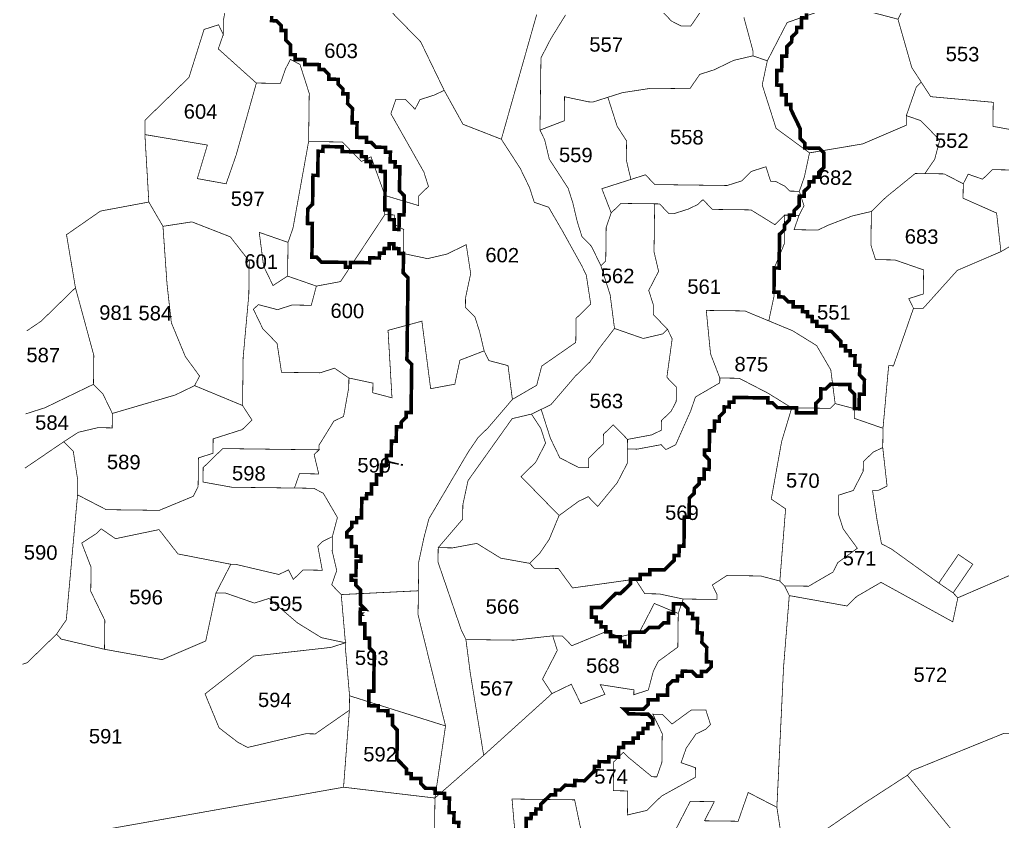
# Model space of a CAD drawing. Header units: metres. Extents: x 259278 to 277237, y 2171369 to 2185379.
# Drawn here: x 264120 to 264929, y 2172966 to 2173626 of the extents above; entities that cross this region are included whole.
import ezdxf

# ---------------------------------------------------------------- set-up
doc = ezdxf.new("R2010")
doc.units = ezdxf.units.M
doc.header["$MEASUREMENT"] = 0
for name, color, linetype in [('HAZARDS LINE', 1, 'Continuous'), ('SURVEY NO.', 7, 'Continuous'), ('SURVEY PLOT BOUNDARY', 35, 'Continuous')]:
    doc.layers.add(name, color=color, linetype=linetype)
doc.styles.add('PDF Arial', font='arial.ttf')
doc.styles.add('PDF ESRI Default Marker', font='')
doc.styles.get('PDF ESRI Default Marker').set_extended_font_data('ESRI Default Marker')

msp = doc.modelspace()

# ---------------------------------------------------------------- linework, layer by layer
at = {"layer": 'HAZARDS LINE', "lineweight": 18, "const_width": 2.97}
for points in [[(264536.85, 2172960.48), (264536.95, 2172968.41), (264540.91, 2172968.36), (264540.97, 2172972.33), (264544.93, 2172972.27), (264544.98, 2172976.24), (264548.95, 2172976.19), (264549, 2172980.15), (264553.01, 2172984.06), (264557.03, 2172987.98), (264560.99, 2172987.93), (264561.04, 2172991.89), (264565.01, 2172991.84), (264569.02, 2172995.75), (264576.95, 2172995.65), (264577, 2172999.61), (264584.93, 2172999.51), (264592.96, 2173007.34), (264593.02, 2173011.3), (264596.98, 2173011.25), (264597.03, 2173015.22), (264604.96, 2173015.11), (264605.01, 2173019.08), (264612.94, 2173018.97), (264613.04, 2173026.9), (264617.01, 2173026.85), (264617.06, 2173030.82), (264624.99, 2173030.71), (264625.04, 2173034.68), (264629, 2173034.63), (264629.05, 2173038.59), (264633.02, 2173038.54), (264633.07, 2173042.51), (264637.03, 2173042.45), (264637.09, 2173046.42), (264641.05, 2173046.37), (264641.1, 2173050.33), (264637.19, 2173054.35), (264621.33, 2173054.55), (264617.42, 2173058.57), (264633.28, 2173058.36), (264637.29, 2173062.28), (264637.34, 2173066.24), (264645.27, 2173066.14), (264645.32, 2173070.1), (264653.25, 2173070), (264653.36, 2173077.93), (264657.37, 2173081.84), (264661.34, 2173081.79), (264661.39, 2173085.76), (264665.35, 2173085.71), (264665.4, 2173089.67), (264673.33, 2173089.57), (264677.24, 2173085.55), (264681.21, 2173085.5), (264681.26, 2173089.46), (264685.22, 2173089.41), (264689.24, 2173093.33), (264689.29, 2173097.29), (264685.33, 2173097.34), (264685.48, 2173109.24), (264681.57, 2173113.25), (264681.67, 2173121.18), (264677.71, 2173121.23), (264677.86, 2173133.13), (264673.9, 2173133.18), (264673.95, 2173137.14), (264669.99, 2173137.2), (264670.04, 2173141.16), (264666.13, 2173145.18), (264658.2, 2173145.28), (264658.09, 2173137.35), (264654.13, 2173137.4), (264654.03, 2173129.47), (264650.06, 2173129.52), (264646.05, 2173125.61), (264638.12, 2173125.71), (264634.1, 2173121.8), (264622.21, 2173121.96), (264622.06, 2173110.06), (264618.09, 2173110.11), (264618.14, 2173114.08), (264614.18, 2173114.13), (264614.23, 2173118.09), (264606.3, 2173118.2), (264606.35, 2173122.16), (264602.39, 2173122.21), (264602.44, 2173126.18), (264598.48, 2173126.23), (264598.53, 2173130.2), (264594.56, 2173130.25), (264594.62, 2173134.21), (264590.65, 2173134.26), (264590.75, 2173142.19), (264598.68, 2173142.09), (264602.7, 2173146), (264606.71, 2173149.92), (264610.73, 2173153.83), (264614.69, 2173153.78), (264618.71, 2173157.69), (264622.73, 2173161.6), (264622.78, 2173165.57), (264630.71, 2173165.47), (264630.76, 2173169.43), (264638.69, 2173169.33), (264638.74, 2173173.29), (264650.63, 2173173.14), (264658.66, 2173180.96), (264658.71, 2173184.93), (264662.68, 2173184.88), (264662.78, 2173192.81), (264666.74, 2173192.75), (264667.05, 2173216.54), (264671.02, 2173216.49), (264671.22, 2173232.35), (264675.24, 2173236.26), (264675.29, 2173240.23), (264679.31, 2173244.14), (264679.36, 2173248.11), (264683.32, 2173248.06), (264683.43, 2173255.99), (264687.39, 2173255.93), (264687.49, 2173263.86), (264683.58, 2173267.88), (264683.63, 2173271.84), (264687.6, 2173271.79), (264687.8, 2173287.65), (264691.77, 2173287.6), (264691.87, 2173295.53), (264695.84, 2173295.48), (264695.89, 2173299.44), (264699.9, 2173303.36), (264699.95, 2173307.32), (264703.92, 2173307.27), (264703.97, 2173311.23), (264707.93, 2173311.18), (264707.99, 2173315.15), (264735.74, 2173314.79), (264735.68, 2173310.82), (264739.65, 2173310.77), (264743.56, 2173306.75), (264759.42, 2173306.55), (264759.37, 2173302.58), (264775.22, 2173302.38), (264775.33, 2173310.31), (264779.34, 2173314.22), (264779.44, 2173322.15), (264783.41, 2173322.1), (264787.42, 2173326.01), (264803.28, 2173325.8), (264803.23, 2173321.84), (264807.14, 2173317.82), (264806.99, 2173305.93), (264810.95, 2173305.88), (264811.11, 2173317.77), (264815.07, 2173317.72), (264815.23, 2173329.61), (264811.31, 2173333.63), (264811.42, 2173341.56), (264807.45, 2173341.61), (264807.55, 2173349.54), (264803.59, 2173349.59), (264803.64, 2173353.56), (264799.68, 2173353.61), (264799.73, 2173357.57), (264795.77, 2173357.63), (264795.82, 2173361.59), (264791.9, 2173365.61), (264787.99, 2173369.62), (264784.03, 2173369.68), (264784.08, 2173373.64), (264776.15, 2173373.74), (264776.2, 2173377.71), (264772.24, 2173377.76), (264772.29, 2173381.72), (264768.33, 2173381.78), (264768.38, 2173385.74), (264764.41, 2173385.79), (264764.46, 2173389.76), (264756.54, 2173389.86), (264756.59, 2173393.83), (264752.62, 2173393.88), (264748.71, 2173397.89), (264744.75, 2173397.94), (264744.8, 2173401.91), (264740.83, 2173401.96), (264741.09, 2173421.79), (264745.06, 2173421.73), (264745.42, 2173449.49), (264749.43, 2173453.4), (264749.49, 2173457.37), (264753.5, 2173461.28), (264753.55, 2173465.24), (264757.52, 2173465.19), (264757.57, 2173469.16), (264761.58, 2173473.07), (264761.69, 2173481), (264765.65, 2173480.95), (264765.7, 2173484.91), (264769.72, 2173488.83), (264769.77, 2173492.79), (264773.73, 2173492.74), (264773.79, 2173496.7), (264777.75, 2173496.65), (264777.8, 2173500.62), (264781.82, 2173504.53), (264781.97, 2173516.42), (264778.06, 2173520.44), (264766.17, 2173520.6), (264766.22, 2173524.56), (264762.31, 2173528.58), (264762.41, 2173536.51), (264758.55, 2173544.49), (264754.69, 2173552.47), (264754.74, 2173556.43), (264750.78, 2173556.49), (264750.88, 2173564.42), (264746.91, 2173564.47), (264747.02, 2173572.4), (264743.05, 2173572.45), (264743.21, 2173584.34), (264747.17, 2173584.29), (264747.33, 2173596.19), (264751.29, 2173596.13), (264751.39, 2173604.06), (264755.41, 2173607.98), (264755.46, 2173611.94), (264759.48, 2173615.85), (264759.53, 2173619.82), (264763.49, 2173619.77), (264763.6, 2173627.7), (264767.56, 2173627.65), (264767.61, 2173631.61)], [(264327.49, 2173629.41), (264327.43, 2173625.44), (264331.4, 2173625.39), (264335.31, 2173621.37), (264335.26, 2173617.41), (264339.22, 2173617.36), (264339.12, 2173609.43), (264343.03, 2173605.41), (264342.93, 2173597.48), (264346.89, 2173597.43), (264346.84, 2173593.47), (264354.77, 2173593.36), (264354.72, 2173589.4), (264366.61, 2173589.24), (264366.56, 2173585.28), (264370.52, 2173585.23), (264374.44, 2173581.21), (264374.39, 2173577.25), (264382.31, 2173577.14), (264382.26, 2173573.18), (264386.17, 2173569.16), (264386.12, 2173565.2), (264390.09, 2173565.15), (264389.98, 2173557.22), (264393.9, 2173553.2), (264393.74, 2173541.3), (264397.71, 2173541.25), (264397.55, 2173529.36), (264405.48, 2173529.26), (264405.43, 2173525.29), (264409.39, 2173525.24), (264413.3, 2173521.22), (264421.23, 2173521.12), (264421.18, 2173517.15), (264425.15, 2173517.1), (264425.04, 2173509.17), (264429.01, 2173509.12), (264428.95, 2173505.16), (264432.92, 2173505.11), (264432.66, 2173485.28), (264436.57, 2173481.27), (264436.37, 2173465.41), (264432.4, 2173465.46), (264432.25, 2173453.56), (264428.28, 2173453.61), (264428.39, 2173461.54), (264424.42, 2173461.6), (264424.53, 2173469.53), (264420.56, 2173469.58), (264420.97, 2173501.3), (264417.01, 2173501.35), (264417.06, 2173505.31), (264409.13, 2173505.42), (264409.19, 2173509.38), (264405.22, 2173509.43), (264405.27, 2173513.4), (264401.31, 2173513.45), (264401.36, 2173517.41), (264385.5, 2173517.62), (264385.56, 2173521.58), (264369.7, 2173521.79), (264369.65, 2173517.83), (264365.68, 2173517.88), (264365.42, 2173498.05), (264361.46, 2173498.1), (264361.15, 2173474.32), (264357.14, 2173470.4), (264356.98, 2173458.51), (264360.94, 2173458.46), (264360.58, 2173430.7), (264364.55, 2173430.65), (264368.46, 2173426.63), (264388.28, 2173426.38), (264388.23, 2173422.41), (264392.19, 2173422.36), (264392.25, 2173426.33), (264408.1, 2173426.12), (264408.15, 2173430.08), (264416.08, 2173429.98), (264416.13, 2173433.95), (264420.1, 2173433.89), (264420.15, 2173437.86), (264424.11, 2173437.81), (264424.16, 2173441.77), (264428.13, 2173441.72), (264428.08, 2173437.76), (264432.04, 2173437.7), (264431.99, 2173433.74), (264435.95, 2173433.69), (264435.75, 2173417.83), (264439.66, 2173413.81), (264438.78, 2173346.41), (264442.7, 2173342.39), (264442.18, 2173302.75), (264438.22, 2173302.8), (264438.16, 2173298.83), (264434.15, 2173294.92), (264434.1, 2173290.95), (264430.13, 2173291.01), (264429.98, 2173279.11), (264426.01, 2173279.16), (264425.86, 2173267.27), (264421.89, 2173267.32), (264421.79, 2173259.39), (264417.83, 2173259.44), (264417.72, 2173251.51), (264413.76, 2173251.56), (264413.66, 2173243.63), (264409.69, 2173243.69), (264409.59, 2173235.76), (264405.62, 2173235.81), (264405.57, 2173231.84), (264401.61, 2173231.89), (264401.4, 2173216.04), (264397.44, 2173216.09), (264397.39, 2173212.12), (264393.42, 2173212.17), (264393.37, 2173208.21), (264389.36, 2173204.3), (264389.3, 2173200.33), (264393.27, 2173200.28), (264393.16, 2173192.35), (264397.13, 2173192.3), (264397.03, 2173184.37), (264400.99, 2173184.32), (264400.94, 2173180.35), (264396.97, 2173180.4), (264396.82, 2173168.51), (264392.86, 2173168.56), (264392.8, 2173164.6), (264396.77, 2173164.54), (264396.72, 2173160.58), (264400.63, 2173156.56), (264400.47, 2173144.67), (264404.39, 2173140.65), (264400.42, 2173140.7), (264400.37, 2173136.74), (264400.27, 2173128.81), (264404.23, 2173128.76), (264404.08, 2173116.86), (264408.04, 2173116.81), (264407.94, 2173108.88), (264411.85, 2173104.87), (264411.44, 2173073.15), (264407.47, 2173073.2), (264407.32, 2173061.31), (264415.25, 2173061.2), (264415.2, 2173057.24), (264423.12, 2173057.13), (264423.07, 2173053.17), (264427.04, 2173053.12), (264426.93, 2173045.19), (264430.85, 2173041.17), (264430.54, 2173017.38), (264434.45, 2173013.37), (264438.36, 2173009.35), (264438.31, 2173005.39), (264442.27, 2173005.33), (264442.22, 2173001.37), (264450.15, 2173001.27), (264450.1, 2172997.3), (264454.01, 2172993.28), (264461.94, 2172993.18), (264461.89, 2172989.22), (264469.82, 2172989.11), (264469.77, 2172985.15), (264473.73, 2172985.1), (264473.57, 2172973.2), (264477.54, 2172973.15), (264477.44, 2172965.22), (264481.4, 2172965.17), (264481.19, 2172949.31)]]:
    msp.add_lwpolyline(points, dxfattribs=at)
msp.add_lwpolyline([(264404.33, 2173136.69), (264400.37, 2173136.74)], close=True, dxfattribs=at)
at = {"layer": 'SURVEY PLOT BOUNDARY', "lineweight": 18, "const_width": 0.595}
for points in [[(264939.1, 2173708.69), (264935.09, 2173704.77), (264946.83, 2173692.73), (264970.4, 2173676.56), (264974.21, 2173664.61), (264966.18, 2173656.78), (264966.03, 2173644.89), (264953.83, 2173621.26), (264952.85, 2173545.92), (264944.76, 2173534.13), (264921.03, 2173538.41), (264921.29, 2173558.23), (264869.8, 2173562.87), (264862.03, 2173574.86), (264854.26, 2173586.86), (264842.88, 2173626.67), (264846.95, 2173634.54), (264886.74, 2173645.92), (264898.53, 2173637.84), (264910.48, 2173641.65), (264918.56, 2173653.44), (264899.15, 2173685.42), (264907.34, 2173705.14), (264907.49, 2173717.03)], [(264842.88, 2173626.67), (264854.26, 2173586.86), (264862.03, 2173574.86), (264858.01, 2173570.95), (264849.78, 2173547.27), (264849.67, 2173539.34), (264813.79, 2173523.94), (264770.08, 2173516.58), (264742.59, 2173536.76), (264731.16, 2173572.6), (264735.38, 2173592.38), (264751.65, 2173623.89), (264795.47, 2173639.18)], [(264979.1, 2173430.58), (264951.4, 2173434.91), (264947.59, 2173446.86), (264927.62, 2173435.22), (264924.06, 2173466.99), (264896.47, 2173479.25), (264896.62, 2173491.14), (264900.69, 2173499.02), (264912.53, 2173494.9), (264920.56, 2173502.72), (264940.39, 2173502.47), (264944.76, 2173534.13), (264952.85, 2173545.92), (264953.83, 2173621.26), (264966.03, 2173644.89), (264997.53, 2173628.62), (265005.51, 2173632.48), (265029.15, 2173620.28), (265036.61, 2173584.49), (265024.05, 2173533.1), (265007.21, 2173457.98), (264991.3, 2173454.22), (264983.27, 2173446.39)], [(264314.87, 2173574.06), (264298.24, 2173514.79), (264290, 2173491.1), (264266.27, 2173495.38), (264274.56, 2173523.03), (264223.13, 2173531.63), (264223.28, 2173543.52), (264259.42, 2173578.74), (264271.83, 2173618.24), (264283.78, 2173622.05), (264287.64, 2173614.06), (264283.52, 2173602.22)], [(264357.86, 2173525.91), (264345.04, 2173454.7), (264340.92, 2173442.86), (264317.24, 2173451.09), (264320.84, 2173423.29), (264328.56, 2173407.33), (264340.56, 2173415.1), (264364.24, 2173406.86), (264360.07, 2173391.05), (264344.21, 2173391.26), (264332.27, 2173387.45), (264316.46, 2173391.62), (264312.45, 2173387.71), (264320.17, 2173371.75), (264331.91, 2173359.7), (264335.56, 2173335.86), (264355.38, 2173335.6), (264367.27, 2173335.44), (264379.22, 2173339.25), (264391.01, 2173331.17), (264390.9, 2173323.24), (264386.63, 2173299.5), (264378.65, 2173295.64), (264366.5, 2173275.97), (264366.45, 2173272.01), (264287.16, 2173273.04), (264271.1, 2173257.39), (264270.95, 2173245.49), (264294.68, 2173241.22), (264346.21, 2173240.55), (264362.07, 2173240.34), (264369.95, 2173236.27), (264381.58, 2173216.29), (264377.41, 2173200.49), (264369.43, 2173196.62), (264365.42, 2173192.71), (264369.12, 2173172.84), (264353.26, 2173173.04), (264345.23, 2173165.22), (264341.37, 2173173.2), (264333.39, 2173169.34), (264297.82, 2173177.73), (264293.85, 2173177.78), (264250.35, 2173186.28), (264234.75, 2173206.31), (264198.97, 2173198.84), (264187.18, 2173206.93), (264183.17, 2173203.01), (264171.17, 2173195.24), (264178.84, 2173175.31), (264178.58, 2173155.49), (264190.17, 2173131.54), (264189.86, 2173107.76), (264154.28, 2173116.15), (264150.37, 2173120.17), (264158.45, 2173131.96), (264167.72, 2173234.94), (264191.35, 2173222.73), (264234.96, 2173222.17), (264262.86, 2173233.7), (264266.93, 2173241.58), (264267.24, 2173265.37), (264279.18, 2173269.18), (264279.34, 2173281.07), (264303.23, 2173288.69), (264311.26, 2173296.52), (264303.49, 2173308.52), (264304, 2173348.16), (264308.64, 2173399.66), (264309, 2173427.41), (264293.4, 2173447.44), (264261.84, 2173459.75), (264238, 2173456.09), (264226.37, 2173476.07), (264223.13, 2173531.63), (264274.56, 2173523.03), (264266.27, 2173495.38), (264290, 2173491.1), (264298.24, 2173514.79), (264314.87, 2173574.06), (264334.69, 2173573.8), (264338.81, 2173585.64), (264342.88, 2173593.52), (264350.75, 2173589.45), (264358.37, 2173565.56), (264358.17, 2173549.7)], [(264761.74, 2173484.96), (264753.81, 2173485.07), (264749.9, 2173489.08), (264742.02, 2173493.15), (264738.06, 2173493.2), (264734.25, 2173505.15), (264722.3, 2173501.34), (264714.27, 2173493.51), (264702.33, 2173489.7), (264682.51, 2173489.96), (264666.65, 2173490.17), (264642.87, 2173490.48), (264635.04, 2173498.51), (264623.1, 2173494.7), (264619.34, 2173510.61), (264619.54, 2173526.47), (264611.77, 2173538.47), (264604.15, 2173562.36), (264616.1, 2173566.17), (264639.93, 2173569.82), (264671.65, 2173569.41), (264679.73, 2173581.2), (264691.67, 2173585.01), (264707.63, 2173592.74), (264723.54, 2173596.49), (264735.38, 2173592.38), (264731.16, 2173572.6), (264742.59, 2173536.76), (264770.08, 2173516.58), (264765.86, 2173496.81)], [(264944.76, 2173534.13), (264940.39, 2173502.47), (264920.56, 2173502.72), (264912.53, 2173494.9), (264900.69, 2173499.02), (264896.62, 2173491.14), (264880.87, 2173499.28), (264865.01, 2173499.48), (264873.1, 2173511.27), (264877.27, 2173527.08), (264861.62, 2173543.15), (264849.78, 2173547.27), (264858.01, 2173570.95), (264862.03, 2173574.86), (264869.8, 2173562.87), (264921.29, 2173558.23), (264921.03, 2173538.41)], [(264525.58, 2173313.56), (264521.98, 2173341.36), (264506.17, 2173345.53), (264502.31, 2173353.51), (264498.56, 2173369.42), (264494.75, 2173381.37), (264486.92, 2173389.4), (264487.02, 2173397.33), (264491.25, 2173417.11), (264487.59, 2173440.95), (264479.61, 2173437.08), (264471.63, 2173433.22), (264455.72, 2173429.46), (264435.95, 2173433.69), (264436.21, 2173453.51), (264428.34, 2173457.58), (264428.44, 2173465.51), (264420.51, 2173465.61), (264420.72, 2173481.47), (264448.36, 2173473.18), (264448.47, 2173481.11), (264456.5, 2173488.94), (264452.69, 2173500.88), (264425.56, 2173548.82), (264429.68, 2173560.66), (264437.61, 2173560.56), (264445.43, 2173552.53), (264449.5, 2173560.41), (264461.44, 2173564.22), (264469.42, 2173568.08), (264484.92, 2173540.12), (264516.48, 2173527.81), (264532.02, 2173503.82), (264539.75, 2173487.85), (264543.55, 2173475.91), (264555.4, 2173471.79), (264567.03, 2173451.81), (264582.53, 2173423.85), (264586.39, 2173415.87), (264590.04, 2173392.03), (264577.99, 2173380.29), (264577.74, 2173360.46), (264549.73, 2173341), (264545.56, 2173325.19)], [(264623.1, 2173494.7), (264599.21, 2173487.08), (264606.88, 2173467.15), (264602.76, 2173455.31), (264602.6, 2173443.41), (264602.4, 2173427.56), (264598.38, 2173423.64), (264594.52, 2173431.62), (264590.66, 2173439.6), (264582.84, 2173447.64), (264579.03, 2173459.58), (264575.27, 2173475.49), (264571.46, 2173487.44), (264563.69, 2173499.44), (264555.91, 2173511.44), (264552.15, 2173527.35), (264548.29, 2173535.33), (264568.22, 2173543), (264568.47, 2173562.82), (264588.24, 2173558.6), (264592.21, 2173558.55), (264604.15, 2173562.36), (264611.77, 2173538.47), (264619.54, 2173526.47), (264619.34, 2173510.61)], [(264821, 2173468.33), (264805.09, 2173464.57), (264785.16, 2173456.9), (264777.18, 2173453.04), (264757.36, 2173453.3), (264761.48, 2173465.14), (264765.55, 2173473.02), (264761.74, 2173484.96), (264765.86, 2173496.81), (264770.08, 2173516.58), (264813.79, 2173523.94), (264849.67, 2173539.34), (264849.78, 2173547.27), (264861.62, 2173543.15), (264877.27, 2173527.08), (264873.1, 2173511.27), (264865.01, 2173499.48), (264857.09, 2173499.59), (264833.04, 2173480.07)], [(264420.72, 2173481.47), (264420.51, 2173465.61), (264384.11, 2173410.57), (264364.24, 2173406.86), (264340.56, 2173415.1), (264340.92, 2173442.86), (264345.04, 2173454.7), (264357.86, 2173525.91), (264385.61, 2173525.55), (264401.26, 2173509.48), (264409.24, 2173513.34)], [(264749.59, 2173465.29), (264741.56, 2173457.47), (264721.89, 2173469.62), (264690.18, 2173470.03), (264686.27, 2173474.05), (264682.35, 2173478.07), (264678.34, 2173474.15), (264670.36, 2173470.29), (264658.41, 2173466.48), (264654.45, 2173466.53), (264646.62, 2173474.57), (264642.66, 2173474.62), (264634.73, 2173474.72), (264630.77, 2173474.77), (264614.91, 2173474.98), (264606.88, 2173467.15), (264599.21, 2173487.08), (264623.1, 2173494.7), (264635.04, 2173498.51), (264642.87, 2173490.48), (264666.65, 2173490.17), (264682.51, 2173489.96), (264702.33, 2173489.7), (264714.27, 2173493.51), (264722.3, 2173501.34), (264734.25, 2173505.15), (264738.06, 2173493.2), (264742.02, 2173493.15), (264749.9, 2173489.08), (264753.81, 2173485.07), (264761.74, 2173484.96), (264765.55, 2173473.02), (264761.48, 2173465.14)], [(264896.62, 2173491.14), (264896.47, 2173479.25), (264924.06, 2173466.99), (264927.62, 2173435.22), (264891.73, 2173419.82), (264863.57, 2173388.47), (264855.64, 2173388.57), (264851.78, 2173396.55), (264863.72, 2173400.36), (264863.98, 2173420.19), (264840.3, 2173428.42), (264824.44, 2173428.63), (264820.63, 2173440.58), (264821, 2173468.33), (264833.04, 2173480.07), (264857.09, 2173499.59), (264865.01, 2173499.48), (264880.87, 2173499.28)], [(264696.3, 2173331.16), (264696.25, 2173327.2), (264676.27, 2173315.56), (264672.15, 2173303.72), (264659.9, 2173276.12), (264651.92, 2173272.26), (264648.01, 2173276.27), (264628.13, 2173272.57), (264620.21, 2173272.67), (264620.31, 2173280.6), (264640.18, 2173284.31), (264648.16, 2173288.17), (264648.27, 2173296.1), (264656.3, 2173303.92), (264660.36, 2173311.8), (264660.52, 2173323.7), (264652.69, 2173331.73), (264657.07, 2173363.4), (264653.21, 2173371.38), (264641.47, 2173383.43), (264641.58, 2173391.36), (264637.77, 2173403.3), (264645.9, 2173419.06), (264642.14, 2173434.97), (264642.45, 2173458.76), (264642.66, 2173474.62), (264646.62, 2173474.57), (264654.45, 2173466.53), (264658.41, 2173466.48), (264670.36, 2173470.29), (264678.34, 2173474.15), (264682.35, 2173478.07), (264686.27, 2173474.05), (264690.18, 2173470.03), (264721.89, 2173469.62), (264741.56, 2173457.47), (264749.59, 2173465.29), (264749.49, 2173457.37), (264749.28, 2173441.51), (264741.09, 2173421.79), (264740.83, 2173401.96), (264740.78, 2173398), (264736.56, 2173378.22), (264716.84, 2173386.41), (264685.13, 2173386.82), (264688.63, 2173351.09)], [(264196.35, 2173301.98), (264188.63, 2173317.94), (264180.8, 2173325.97), (264180.96, 2173337.87), (264181.11, 2173349.76), (264165.98, 2173405.48), (264158.62, 2173449.19), (264186.62, 2173468.66), (264226.37, 2173476.07), (264238, 2173456.09), (264241.35, 2173408.46), (264244.9, 2173376.69), (264256.43, 2173348.78), (264268.12, 2173332.77), (264264.05, 2173324.89), (264248.09, 2173317.17)], [(264653.21, 2173371.38), (264649.19, 2173367.46), (264633.29, 2173363.71), (264621.44, 2173367.83), (264609.6, 2173371.95), (264606, 2173399.75), (264598.38, 2173423.64), (264602.4, 2173427.56), (264602.6, 2173443.41), (264602.76, 2173455.31), (264606.88, 2173467.15), (264614.91, 2173474.98), (264630.77, 2173474.77), (264634.73, 2173474.72), (264642.66, 2173474.62), (264642.45, 2173458.76), (264642.14, 2173434.97), (264645.9, 2173419.06), (264637.77, 2173403.3), (264641.58, 2173391.36), (264641.47, 2173383.43)], [(264428.44, 2173465.51), (264428.34, 2173457.58), (264436.21, 2173453.51), (264435.95, 2173433.69), (264455.72, 2173429.46), (264471.63, 2173433.22), (264479.61, 2173437.08), (264487.59, 2173440.95), (264491.25, 2173417.11), (264487.02, 2173397.33), (264486.92, 2173389.4), (264494.75, 2173381.37), (264498.56, 2173369.42), (264502.31, 2173353.51), (264482.39, 2173345.84), (264478.17, 2173326.07), (264458.29, 2173322.36), (264451.09, 2173377.97), (264423.24, 2173370.41), (264426.48, 2173314.85), (264410.67, 2173319.02), (264410.78, 2173326.95), (264391.01, 2173331.17), (264379.22, 2173339.25), (264367.27, 2173335.44), (264355.38, 2173335.6), (264335.56, 2173335.86), (264331.91, 2173359.7), (264320.17, 2173371.75), (264312.45, 2173387.71), (264316.46, 2173391.62), (264332.27, 2173387.45), (264344.21, 2173391.26), (264360.07, 2173391.05), (264364.24, 2173406.86), (264384.11, 2173410.57), (264420.51, 2173465.61)], [(264855.64, 2173388.57), (264839.17, 2173341.2), (264835.2, 2173341.25), (264830.57, 2173289.76), (264806.88, 2173298), (264806.99, 2173305.93), (264791.18, 2173310.1), (264787.58, 2173337.91), (264775.94, 2173357.88), (264756.28, 2173370.04), (264736.56, 2173378.22), (264740.78, 2173398), (264740.83, 2173401.96), (264741.09, 2173421.79), (264749.28, 2173441.51), (264749.49, 2173457.37), (264749.59, 2173465.29), (264761.48, 2173465.14), (264757.36, 2173453.3), (264777.18, 2173453.04), (264785.16, 2173456.9), (264805.09, 2173464.57), (264821, 2173468.33), (264820.63, 2173440.58), (264824.44, 2173428.63), (264840.3, 2173428.42), (264863.98, 2173420.19), (264863.72, 2173400.36), (264851.78, 2173396.55)], [(264303.49, 2173308.52), (264264.05, 2173324.89), (264268.12, 2173332.77), (264256.43, 2173348.78), (264244.9, 2173376.69), (264241.35, 2173408.46), (264238, 2173456.09), (264261.84, 2173459.75), (264293.4, 2173447.44), (264309, 2173427.41), (264308.64, 2173399.66), (264304, 2173348.16)], [(264340.92, 2173442.86), (264340.56, 2173415.1), (264328.56, 2173407.33), (264320.84, 2173423.29), (264317.24, 2173451.09)], [(264736.56, 2173378.22), (264756.28, 2173370.04), (264775.94, 2173357.88), (264787.58, 2173337.91), (264791.18, 2173310.1), (264787.17, 2173306.19), (264755.45, 2173306.6), (264735.79, 2173318.75), (264712.16, 2173330.96), (264696.3, 2173331.16), (264688.63, 2173351.09), (264685.13, 2173386.82), (264716.84, 2173386.41)], [(264502.31, 2173353.51), (264506.17, 2173345.53), (264521.98, 2173341.36), (264525.58, 2173313.56), (264505.45, 2173290.03), (264497.42, 2173282.2), (264489.34, 2173270.41), (264456.9, 2173215.31), (264452.73, 2173199.51), (264448.51, 2173179.73), (264448.2, 2173155.94), (264384.72, 2173152.81), (264376.9, 2173160.84), (264381.01, 2173172.68), (264377.26, 2173188.59), (264377.41, 2173200.49), (264381.58, 2173216.29), (264369.95, 2173236.27), (264362.07, 2173240.34), (264346.21, 2173240.55), (264350.33, 2173252.39), (264366.19, 2173252.18), (264362.43, 2173268.09), (264366.45, 2173272.01), (264366.5, 2173275.97), (264378.65, 2173295.64), (264386.63, 2173299.5), (264390.9, 2173323.24), (264391.01, 2173331.17), (264410.78, 2173326.95), (264410.67, 2173319.02), (264426.48, 2173314.85), (264423.24, 2173370.41), (264451.09, 2173377.97), (264458.29, 2173322.36), (264478.17, 2173326.07), (264482.39, 2173345.84)], [(264620.31, 2173280.6), (264608.57, 2173292.65), (264600.54, 2173284.82), (264600.44, 2173276.89), (264588.39, 2173265.15), (264588.34, 2173261.19), (264588.29, 2173257.22), (264580.36, 2173257.33), (264564.6, 2173265.46), (264556.88, 2173281.43), (264553.07, 2173293.37), (264549.26, 2173305.32), (264557.24, 2173309.18), (264577.37, 2173332.71), (264589.42, 2173344.45), (264597.51, 2173356.24), (264609.6, 2173371.95), (264621.44, 2173367.83), (264633.29, 2173363.71), (264649.19, 2173367.46), (264653.21, 2173371.38), (264657.07, 2173363.4), (264652.69, 2173331.73), (264660.52, 2173323.7), (264660.36, 2173311.8), (264656.3, 2173303.92), (264648.27, 2173296.1), (264648.16, 2173288.17), (264640.18, 2173284.31)], [(264167.72, 2173234.94), (264167.88, 2173246.83), (264164.22, 2173270.67), (264156.4, 2173278.71), (264168.39, 2173286.48), (264184.3, 2173290.24), (264196.19, 2173290.09), (264196.35, 2173301.98), (264248.09, 2173317.17), (264264.05, 2173324.89), (264303.49, 2173308.52), (264311.26, 2173296.52), (264303.23, 2173288.69), (264279.34, 2173281.07), (264279.18, 2173269.18), (264267.24, 2173265.37), (264266.93, 2173241.58), (264262.86, 2173233.7), (264234.96, 2173222.17), (264191.35, 2173222.73)], [(264745.67, 2173163.97), (264729.86, 2173168.14), (264710.04, 2173168.4), (264702.11, 2173168.5), (264690.12, 2173160.73), (264693.98, 2173152.75), (264693.93, 2173148.78), (264682.03, 2173148.94), (264666.18, 2173149.14), (264646.41, 2173153.36), (264634.52, 2173153.52), (264626.74, 2173165.52), (264575.1, 2173158.26), (264563.42, 2173174.27), (264543.6, 2173174.53), (264539.68, 2173178.55), (264543.7, 2173182.46), (264547.72, 2173186.37), (264555.8, 2173198.16), (264563.99, 2173217.89), (264580, 2173229.57), (264587.98, 2173233.43), (264595.8, 2173225.4), (264611.92, 2173245.02), (264615.98, 2173252.9), (264620.05, 2173260.78), (264620.21, 2173272.67), (264628.13, 2173272.57), (264648.01, 2173276.27), (264651.92, 2173272.26), (264659.9, 2173276.12), (264672.15, 2173303.72), (264676.27, 2173315.56), (264696.25, 2173327.2), (264696.3, 2173331.16), (264712.16, 2173330.96), (264735.79, 2173318.75), (264755.45, 2173306.6), (264747.16, 2173278.95), (264738.62, 2173231.47), (264750.41, 2173223.39)], [(264830.57, 2173289.76), (264830.36, 2173273.9), (264822.38, 2173270.04), (264814.35, 2173262.21), (264814.24, 2173254.28), (264806.11, 2173238.53), (264794.17, 2173234.72), (264793.96, 2173218.86), (264797.77, 2173206.91), (264809.46, 2173190.9), (264793.44, 2173179.21), (264789.38, 2173171.33), (264769.4, 2173159.7), (264749.58, 2173159.95), (264745.67, 2173163.97), (264750.41, 2173223.39), (264738.62, 2173231.47), (264747.16, 2173278.95), (264755.45, 2173306.6), (264787.17, 2173306.19), (264791.18, 2173310.1), (264806.99, 2173305.93), (264806.88, 2173298)], [(264539.68, 2173178.55), (264515.95, 2173182.82), (264496.28, 2173194.97), (264476.41, 2173191.27), (264464.52, 2173191.42), (264484.65, 2173214.95), (264484.81, 2173226.85), (264489.03, 2173246.62), (264525.38, 2173297.7), (264541.28, 2173301.46), (264549.06, 2173289.46), (264552.87, 2173277.51), (264548.8, 2173269.63), (264544.73, 2173261.76), (264532.69, 2173250.02), (264563.99, 2173217.89), (264555.8, 2173198.16), (264547.72, 2173186.37), (264543.7, 2173182.46)], [(264563.99, 2173217.89), (264532.69, 2173250.02), (264544.73, 2173261.76), (264548.8, 2173269.63), (264552.87, 2173277.51), (264549.06, 2173289.46), (264541.28, 2173301.46), (264549.26, 2173305.32), (264553.07, 2173293.37), (264556.88, 2173281.43), (264564.6, 2173265.46), (264580.36, 2173257.33), (264588.29, 2173257.22), (264588.34, 2173261.19), (264588.39, 2173265.15), (264600.44, 2173276.89), (264600.54, 2173284.82), (264608.57, 2173292.65), (264620.31, 2173280.6), (264620.21, 2173272.67), (264620.05, 2173260.78), (264615.98, 2173252.9), (264611.92, 2173245.02), (264595.8, 2173225.4), (264587.98, 2173233.43), (264580, 2173229.57)], [(264346.21, 2173240.55), (264294.68, 2173241.22), (264270.95, 2173245.49), (264271.1, 2173257.39), (264287.16, 2173273.04), (264366.45, 2173272.01), (264362.43, 2173268.09), (264366.19, 2173252.18), (264350.33, 2173252.39)], [(264876.48, 2173162.27), (264888.27, 2173154.18), (264892.19, 2173150.17), (264887.96, 2173130.39), (264828.91, 2173162.89), (264808.94, 2173151.25), (264800.91, 2173143.42), (264753.44, 2173151.97), (264749.58, 2173159.95), (264769.4, 2173159.7), (264789.38, 2173171.33), (264793.44, 2173179.21), (264809.46, 2173190.9), (264797.77, 2173206.91), (264793.96, 2173218.86), (264794.17, 2173234.72), (264806.11, 2173238.53), (264814.24, 2173254.28), (264814.35, 2173262.21), (264822.38, 2173270.04), (264830.36, 2173273.9), (264833.91, 2173242.13), (264825.93, 2173238.27), (264821.97, 2173238.32), (264825.62, 2173214.48), (264829.33, 2173194.6), (264837.2, 2173190.54)], [(265085.97, 2173111.95), (264942.28, 2173038.48), (264930.38, 2173038.64), (264854.65, 2173007.9), (264850.64, 2173003.98), (264814.65, 2172980.66), (264746.64, 2172933.96), (264746.79, 2172945.85), (264746.9, 2172953.78), (264743.24, 2172977.62), (264748.7, 2173092.55), (264753.44, 2173151.97), (264800.91, 2173143.42), (264808.94, 2173151.25), (264828.91, 2173162.89), (264887.96, 2173130.39), (264892.19, 2173150.17), (265043.7, 2173215.61), (265043.5, 2173199.75), (265047.36, 2173191.77), (265062.9, 2173167.77), (265070.63, 2173151.81), (265082.21, 2173127.87)], [(264293.85, 2173177.78), (264285.72, 2173162.02), (264281.65, 2173154.15), (264273.21, 2173114.6), (264237.32, 2173099.21), (264189.86, 2173107.76), (264190.17, 2173131.54), (264178.58, 2173155.49), (264178.84, 2173175.31), (264171.17, 2173195.24), (264183.17, 2173203.01), (264187.18, 2173206.93), (264198.97, 2173198.84), (264234.75, 2173206.31), (264250.35, 2173186.28)], [(264388.17, 2173113.11), (264368.4, 2173117.33), (264348.73, 2173129.48), (264325.21, 2173149.61), (264313.26, 2173145.8), (264289.58, 2173154.04), (264281.65, 2173154.15), (264285.72, 2173162.02), (264293.85, 2173177.78), (264297.82, 2173177.73), (264333.39, 2173169.34), (264341.37, 2173173.2), (264345.23, 2173165.22), (264353.26, 2173173.04), (264369.12, 2173172.84), (264365.42, 2173192.71), (264369.43, 2173196.62), (264377.41, 2173200.49), (264377.26, 2173188.59), (264381.01, 2173172.68), (264376.9, 2173160.84), (264384.72, 2173152.81)], [(264666.18, 2173149.14), (264662.06, 2173137.3), (264642.34, 2173145.49), (264630.14, 2173121.85), (264614.23, 2173118.09), (264602.39, 2173122.21), (264574.48, 2173110.68), (264566.66, 2173118.71), (264558.73, 2173118.82), (264526.97, 2173115.26), (264487.32, 2173115.78), (264483.46, 2173123.76), (264464.37, 2173179.53), (264464.52, 2173191.42), (264476.41, 2173191.27), (264496.28, 2173194.97), (264515.95, 2173182.82), (264539.68, 2173178.55), (264543.6, 2173174.53), (264563.42, 2173174.27), (264575.1, 2173158.26), (264626.74, 2173165.52), (264634.52, 2173153.52), (264646.41, 2173153.36)], [(264888.27, 2173154.18), (264876.48, 2173162.27), (264892.65, 2173185.85), (264904.44, 2173177.76)], [(264470.54, 2173044.62), (264391.57, 2173069.44), (264388.12, 2173109.14), (264388.17, 2173113.11), (264384.72, 2173152.81), (264448.2, 2173155.94), (264447.94, 2173136.12)], [(264662.06, 2173137.3), (264661.7, 2173109.55), (264645.69, 2173097.86), (264641.62, 2173089.98), (264637.45, 2173074.17), (264625.5, 2173070.36), (264625.55, 2173074.33), (264597.86, 2173078.65), (264601.72, 2173070.67), (264581.79, 2173063), (264574.07, 2173078.96), (264558.11, 2173071.24), (264550.34, 2173083.24), (264562.54, 2173106.87), (264558.73, 2173118.82), (264566.66, 2173118.71), (264574.48, 2173110.68), (264602.39, 2173122.21), (264614.23, 2173118.09), (264630.14, 2173121.85), (264642.34, 2173145.49)], [(264391.41, 2173057.55), (264363.4, 2173038.08), (264355.47, 2173038.19), (264307.75, 2173026.91), (264299.87, 2173030.98), (264284.17, 2173043.08), (264272.64, 2173070.99), (264312.69, 2173102.19), (264376.22, 2173109.3), (264388.17, 2173113.11), (264388.12, 2173109.14), (264391.57, 2173069.44)], [(264558.11, 2173071.24), (264501.94, 2173020.42), (264490.93, 2173087.98), (264487.32, 2173115.78), (264526.97, 2173115.26), (264558.73, 2173118.82), (264562.54, 2173106.87), (264550.34, 2173083.24)], [(264470.54, 2173044.62), (264461.84, 2172985.25), (264386.62, 2172994.16), (264391.41, 2173057.55), (264391.57, 2173069.44)], [(264688.62, 2173045.75), (264684.6, 2173041.83), (264676.62, 2173037.97), (264668.54, 2173026.18), (264664.42, 2173014.34), (264676.26, 2173010.22), (264676.16, 2173002.29), (264648.2, 2172986.79), (264636.16, 2172975.05), (264620.25, 2172971.29), (264620.51, 2172991.12), (264608.61, 2172991.27), (264608.92, 2173015.06), (264616.96, 2173022.89), (264620.87, 2173018.87), (264640.48, 2173002.75), (264644.45, 2173002.7), (264648.57, 2173014.55), (264648.88, 2173038.33), (264641.15, 2173054.3), (264649.08, 2173054.19), (264656.91, 2173046.16), (264672.92, 2173057.85), (264684.81, 2173057.69)], [(264620.51, 2172991.12), (264620.25, 2172971.29), (264636.16, 2172975.05), (264648.2, 2172986.79), (264676.16, 2173002.29), (264676.26, 2173010.22), (264664.42, 2173014.34), (264668.54, 2173026.18), (264676.62, 2173037.97), (264684.6, 2173041.83), (264688.62, 2173045.75), (264684.81, 2173057.69), (264672.92, 2173057.85), (264656.91, 2173046.16), (264649.08, 2173054.19), (264641.15, 2173054.3), (264648.88, 2173038.33), (264648.57, 2173014.55), (264644.45, 2173002.7), (264640.48, 2173002.75), (264620.87, 2173018.87), (264616.96, 2173022.89), (264608.92, 2173015.06), (264608.61, 2172991.27)], [(264850.64, 2173003.98), (264854.65, 2173007.9), (264930.38, 2173038.64), (264942.28, 2173038.48), (264969.97, 2173034.15), (264997.52, 2173017.93), (265051.67, 2172914.13), (265003.28, 2172851.31), (264995.61, 2172871.24), (264972.08, 2172891.37), (264960.08, 2172883.6), (264908.91, 2172912.02), (264889.66, 2172955.89)], [(264584.26, 2172947.97), (264528.71, 2172944.73), (264525.26, 2172984.43), (264576.8, 2172983.76)], [(264584.26, 2172947.97), (264576.8, 2172983.76), (264525.26, 2172984.43), (264528.71, 2172944.73)], [(264743.24, 2172977.62), (264746.9, 2172953.78), (264746.79, 2172945.85), (264746.64, 2172933.96), (264683.11, 2172926.85), (264671.27, 2172930.97), (264671.37, 2172938.9), (264655.51, 2172939.11), (264647.69, 2172947.14), (264655.77, 2172958.93), (264659.74, 2172958.88), (264671.94, 2172982.52), (264691.76, 2172982.26), (264683.62, 2172966.5), (264711.37, 2172966.14), (264719.61, 2172989.83)]]:
    msp.add_lwpolyline(points, close=True, dxfattribs=at)
for points in [[(264292.07, 2173649.7), (264287.79, 2173625.96), (264287.64, 2173614.06), (264283.78, 2173622.05), (264271.83, 2173618.24), (264259.42, 2173578.74), (264223.28, 2173543.52), (264223.13, 2173531.63), (264226.37, 2173476.07), (264186.62, 2173468.66), (264158.62, 2173449.19), (264165.98, 2173405.48), (264137.87, 2173378.08), (264125.87, 2173369.91), (264137.87, 2173378.08), (264165.98, 2173405.48), (264181.11, 2173349.76), (264180.8, 2173325.97), (264164.84, 2173318.25), (264140.9, 2173306.67), (264128.96, 2173302.86), (264124.98, 2173301.59), (264128.96, 2173302.86), (264140.9, 2173306.67), (264164.84, 2173318.25), (264180.8, 2173325.97), (264188.63, 2173317.94), (264196.35, 2173301.98), (264196.19, 2173290.09), (264184.3, 2173290.24), (264168.39, 2173286.48), (264156.4, 2173278.71), (264124.4, 2173256.92), (264156.4, 2173278.71), (264164.22, 2173270.67), (264167.88, 2173246.83), (264167.72, 2173234.94), (264158.45, 2173131.96), (264150.37, 2173120.17), (264130.29, 2173100.6), (264126.27, 2173096.69), (264122.29, 2173095.42), (264126.27, 2173096.69), (264130.29, 2173100.6), (264150.37, 2173120.17), (264154.28, 2173116.15), (264189.86, 2173107.76), (264237.32, 2173099.21), (264273.21, 2173114.6), (264281.65, 2173154.15), (264289.58, 2173154.04), (264313.26, 2173145.8), (264325.21, 2173149.61), (264348.73, 2173129.48), (264368.4, 2173117.33), (264388.17, 2173113.11), (264376.22, 2173109.3), (264312.69, 2173102.19), (264272.64, 2173070.99), (264284.17, 2173043.08), (264299.87, 2173030.98), (264307.75, 2173026.91), (264355.47, 2173038.19), (264363.4, 2173038.08), (264391.41, 2173057.55), (264386.62, 2172994.16), (264120.36, 2172946.83), (264386.62, 2172994.16), (264461.84, 2172985.25), (264459.41, 2172798.91)], [(264426.64, 2173632.08), (264450.12, 2173607.98), (264469.42, 2173568.08), (264461.44, 2173564.22), (264449.5, 2173560.41), (264445.43, 2173552.53), (264437.61, 2173560.56), (264429.68, 2173560.66), (264425.56, 2173548.82), (264452.69, 2173500.88), (264456.5, 2173488.94), (264448.47, 2173481.11), (264448.36, 2173473.18), (264420.72, 2173481.47), (264409.24, 2173513.34), (264401.26, 2173509.48), (264385.61, 2173525.55), (264357.86, 2173525.91), (264358.17, 2173549.7), (264358.37, 2173565.56), (264350.75, 2173589.45), (264342.88, 2173593.52), (264338.81, 2173585.64), (264334.69, 2173573.8), (264314.87, 2173574.06), (264283.52, 2173602.22), (264287.64, 2173614.06), (264287.79, 2173625.96), (264292.07, 2173649.7)], [(264795.47, 2173639.18), (264751.65, 2173623.89), (264735.38, 2173592.38), (264723.54, 2173596.49), (264723.59, 2173600.46), (264716.03, 2173628.32)], [(264545.57, 2173630.53), (264516.48, 2173527.81), (264484.92, 2173540.12), (264469.42, 2173568.08), (264450.12, 2173607.98), (264426.64, 2173632.08)], [(264648.69, 2173633.16), (264656.51, 2173625.13), (264664.39, 2173621.06), (264672.32, 2173620.95), (264680.4, 2173632.75)], [(264680.4, 2173632.75), (264672.32, 2173620.95), (264664.39, 2173621.06), (264656.51, 2173625.13), (264648.69, 2173633.16)], [(264569.35, 2173630.23), (264557.2, 2173610.56), (264549.07, 2173594.8), (264548.45, 2173547.22), (264548.29, 2173535.33), (264552.15, 2173527.35), (264555.91, 2173511.44), (264563.69, 2173499.44), (264571.46, 2173487.44), (264575.27, 2173475.49), (264579.03, 2173459.58), (264582.84, 2173447.64), (264590.66, 2173439.6), (264594.52, 2173431.62), (264598.38, 2173423.64), (264606, 2173399.75), (264609.6, 2173371.95), (264597.51, 2173356.24), (264589.42, 2173344.45), (264577.37, 2173332.71), (264557.24, 2173309.18), (264549.26, 2173305.32), (264541.28, 2173301.46), (264525.38, 2173297.7), (264489.03, 2173246.62), (264484.81, 2173226.85), (264484.65, 2173214.95), (264464.52, 2173191.42), (264464.37, 2173179.53), (264483.46, 2173123.76), (264487.32, 2173115.78), (264490.93, 2173087.98), (264501.94, 2173020.42), (264461.84, 2172985.25), (264470.54, 2173044.62), (264447.94, 2173136.12), (264448.2, 2173155.94), (264448.51, 2173179.73), (264452.73, 2173199.51), (264456.9, 2173215.31), (264489.34, 2173270.41), (264497.42, 2173282.2), (264505.45, 2173290.03), (264525.58, 2173313.56), (264545.56, 2173325.19), (264549.73, 2173341), (264577.74, 2173360.46), (264577.99, 2173380.29), (264590.04, 2173392.03), (264586.39, 2173415.87), (264582.53, 2173423.85), (264567.03, 2173451.81), (264555.4, 2173471.79), (264543.55, 2173475.91), (264539.75, 2173487.85), (264532.02, 2173503.82), (264516.48, 2173527.81), (264545.57, 2173630.53)], [(264716.03, 2173628.32), (264723.59, 2173600.46), (264723.54, 2173596.49), (264707.63, 2173592.74), (264691.67, 2173585.01), (264679.73, 2173581.2), (264671.65, 2173569.41), (264639.93, 2173569.82), (264616.1, 2173566.17), (264604.15, 2173562.36), (264592.21, 2173558.55), (264588.24, 2173558.6), (264568.47, 2173562.82), (264568.22, 2173543), (264548.29, 2173535.33), (264548.45, 2173547.22), (264549.07, 2173594.8), (264557.2, 2173610.56), (264569.35, 2173630.23)], [(265043.7, 2173215.61), (264892.19, 2173150.17), (264888.27, 2173154.18), (264904.44, 2173177.76), (264892.65, 2173185.85), (264876.48, 2173162.27), (264837.2, 2173190.54), (264829.33, 2173194.6), (264825.62, 2173214.48), (264821.97, 2173238.32), (264825.93, 2173238.27), (264833.91, 2173242.13), (264830.36, 2173273.9), (264830.57, 2173289.76), (264835.2, 2173341.25), (264839.17, 2173341.2), (264855.64, 2173388.57), (264863.57, 2173388.47), (264891.73, 2173419.82), (264927.62, 2173435.22), (264947.59, 2173446.86)], [(264459.41, 2172798.91), (264461.84, 2172985.25), (264501.94, 2173020.42), (264558.11, 2173071.24), (264574.07, 2173078.96), (264581.79, 2173063), (264601.72, 2173070.67), (264597.86, 2173078.65), (264625.55, 2173074.33), (264625.5, 2173070.36), (264637.45, 2173074.17), (264641.62, 2173089.98), (264645.69, 2173097.86), (264661.7, 2173109.55), (264662.06, 2173137.3), (264666.18, 2173149.14), (264682.03, 2173148.94), (264693.93, 2173148.78), (264693.98, 2173152.75), (264690.12, 2173160.73), (264702.11, 2173168.5), (264710.04, 2173168.4), (264729.86, 2173168.14), (264745.67, 2173163.97), (264749.58, 2173159.95), (264753.44, 2173151.97), (264748.7, 2173092.55), (264743.24, 2172977.62), (264719.61, 2172989.83), (264711.37, 2172966.14), (264683.62, 2172966.5), (264691.76, 2172982.26), (264671.94, 2172982.52), (264659.74, 2172958.88)], [(264746.64, 2172933.96), (264814.65, 2172980.66), (264850.64, 2173003.98), (264889.66, 2172955.89)]]:
    msp.add_lwpolyline(points, dxfattribs=at)

# ---------------------------------------------------------------- texts
at = {"layer": 'SURVEY NO.', "char_height": 11.894, "attachment_point": 7, "rotation": 359.25436, "style": 'PDF Arial'}
for s, insert in [('603', (264370.65, 2173594.72)), ('557', (264588.78, 2173599.83)), ('553', (264882.08, 2173592.03)), ('604', (264255.02, 2173544.69)), ('558', (264655.19, 2173523.62)), ('552', (264873.22, 2173520.78)), ('559', (264563.81, 2173508.95)), ('682', (264777.67, 2173490.3)), ('597', (264293.73, 2173472.81)), ('683', (264848.4, 2173441.78)), ('602', (264503.26, 2173426.46)), ('601', (264304.95, 2173421.11)), ('562', (264598.2, 2173409.36)), ('561', (264669.45, 2173400.5)), ('981 584', (264185.46, 2173379.04)), ('600', (264375.79, 2173380.53)), ('551', (264776.22, 2173379.29)), ('587', (264125.53, 2173344.13)), ('875', (264708.26, 2173336.55)), ('563', (264588.93, 2173306.37)), ('584', (264132.74, 2173288.52)), ('589', (264191.79, 2173256.03)), ('599', (264397.92, 2173253.35)), ('598', (264294.75, 2173246.76)), ('570', (264750.63, 2173240.83)), ('569', (264651.17, 2173214.36)), ('590', (264123.41, 2173181.58)), ('571', (264797.38, 2173176.77)), ('596', (264210.16, 2173144.76)), ('595', (264325.07, 2173139.3)), ('566', (264503.46, 2173136.98)), ('593', (264395.86, 2173094.74)), ('568', (264586.09, 2173088.31)), ('572', (264855.6, 2173080.84)), ('567', (264498.62, 2173069.63)), ('594', (264316.11, 2173060.1)), ('591', (264176.95, 2173030.19)), ('592', (264402.76, 2173015.36)), ('574', (264592.83, 2172997.02))]:
    msp.add_mtext(s, dxfattribs=dict(at, insert=insert))
at = {"layer": 'SURVEY NO.', "color": 5, "insert": (264434.92, 2173257.31), "char_height": 11.89, "attachment_point": 7, "rotation": 77.45613, "style": 'PDF ESRI Default Marker'}
msp.add_mtext('!', dxfattribs=at)

doc.saveas('drawing.dxf')
